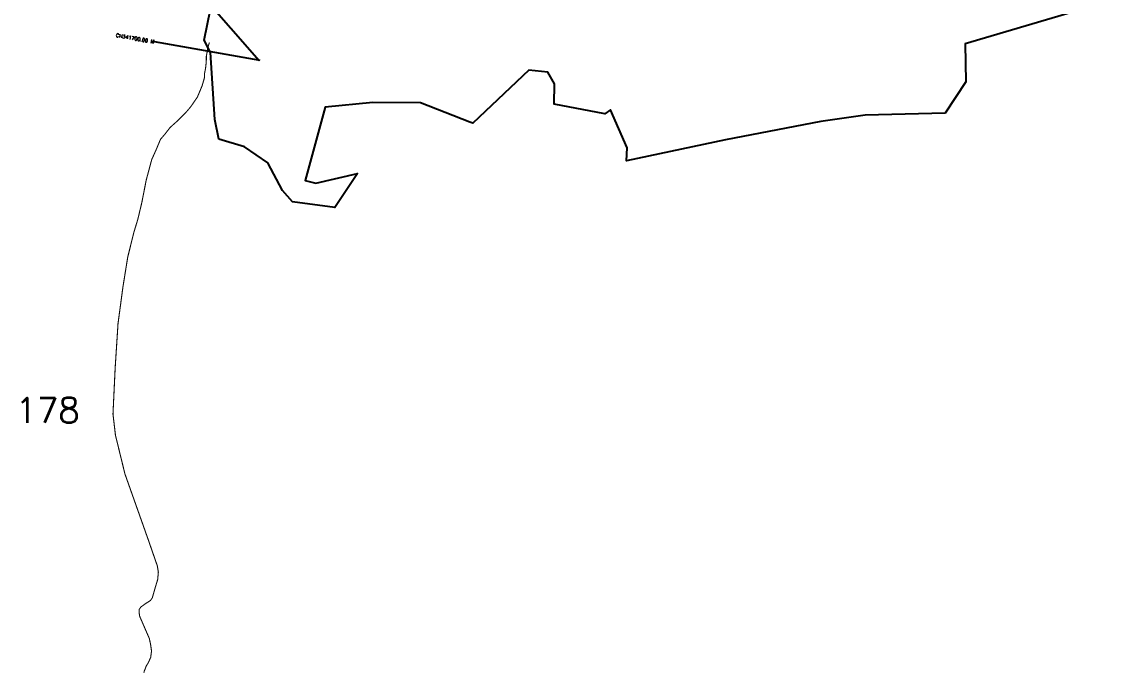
# Model space of a CAD drawing. Header units: metres. Extents: x 290684 to 294010, y 1985959 to 1990467.
# Drawn here: x 290956 to 294010, y 1985959 to 1987782 of the extents above; entities that cross this region are included whole.
import ezdxf
from ezdxf.enums import TextEntityAlignment as Align

# ---------------------------------------------------------------- set-up
doc = ezdxf.new("R2010")
doc.units = ezdxf.units.M
for name, color, linetype in [('CS', 134, 'Continuous'), ('CSMark', 6, 'Continuous'), ('NATURALLY PROTECTED', 3, 'Continuous')]:
    doc.layers.add(name, color=color, linetype=linetype)
doc.styles.get("Standard").update_dxf_attribs({"font": 'simplex.shx'})

msp = doc.modelspace()

# ---------------------------------------------------------------- linework, layer by layer
at = {"color": 6}
msp.add_polyline3d([(294009.7, 1987842.5, 0), (293595.9, 1987720, 0), (293597.2, 1987614, 0), (293539.2, 1987525.9, 0), (293315.4, 1987520.4, 0), (293191.8, 1987502.9, 0), (292925.4, 1987451.6, 0), (292648, 1987392.9, 0), (292649.7, 1987428.9, 0), (292603.6, 1987535.1, 0), (292587.6, 1987524.7, 0), (292445.8, 1987551.2, 0), (292447, 1987607.8, 0), (292428.2, 1987640.7, 0), (292374.4, 1987646.8, 0), (292218.1, 1987497.8, 0), (292210, 1987501.1, 0), (292071.9, 1987554.7, 0), (291938.7, 1987555.5, 0), (291805.3, 1987543, 0), (291749.5, 1987338, 0), (291779, 1987330, 0), (291895.2, 1987357.4, 0), (291832, 1987262.5, 0), (291713.9, 1987278.2, 0), (291685.3, 1987309.5, 0), (291644.8, 1987386.7, 0), (291579.3, 1987432, 0), (291507.9, 1987453.2, 0), (291496.6, 1987508.8, 0), (291483.8, 1987695.7, 0), (291466.6, 1987730.8, 0), (291484.1, 1987816.9, 0)], dxfattribs=at)
at = {"layer": 'CS'}
for p, q in [((291620.5, 1987672.8), (291422.5, 1987898.2)), ((291622.9, 1987673.9), (291327.4, 1987725.5))]:
    msp.add_line(p, q, dxfattribs=at)
at = {"layer": 'NATURALLY PROTECTED', "const_width": 3, "flags": 128}
msp.add_lwpolyline([(291481.2, 1987723.8), (291476.8, 1987709.5), (291475.3, 1987700.5), (291473.9, 1987692.2), (291472.6, 1987685.5), (291472.4, 1987668.6), (291471.3, 1987660.3), (291470.4, 1987651.5), (291467.8, 1987638.5), (291467, 1987624), (291460.7, 1987602.6), (291447.6, 1987571.2), (291428.7, 1987543.7), (291414.8, 1987527.5), (291391.4, 1987504.1), (291377.8, 1987492), (291370.9, 1987485.8), (291357.1, 1987467.8), (291344.3, 1987452.9), (291332, 1987423.4), (291319.8, 1987396.3), (291304.3, 1987338.5), (291292, 1987275.6), (291280.8, 1987228.7), (291270, 1987193.3), (291252.7, 1987123.5), (291239.4, 1987041), (291225.5, 1986937.5), (291217.5, 1986813.3), (291211.4, 1986684.3), (291218.3, 1986625.2), (291244.9, 1986516.5), (291309.7, 1986333.7), (291335.3, 1986260), (291338.3, 1986242.4), (291336.5, 1986221.4), (291329.9, 1986199.8), (291321.4, 1986170.1), (291316.4, 1986162.6), (291304.6, 1986155.3), (291289.1, 1986144.2), (291284.8, 1986137.6), (291284.3, 1986131), (291285.9, 1986118.9), (291301.9, 1986082), (291313, 1986056.5), (291316.7, 1986039.2), (291319.2, 1986021), (291316.9, 1986003.3), (291309.4, 1985987.1), (291304.6, 1985979.7), (291301.6, 1985971.4), (291298.7, 1985964.9), (291298, 1985960.8)], dxfattribs=at)

# ---------------------------------------------------------------- texts
at = {"insert": (290938.4, 1986730.1), "char_height": 70, "attachment_point": 1}
msp.add_mtext_dynamic_manual_height_columns('178', width=95.172, gutter_width=1, heights=[0], dxfattribs=at)
at = {"layer": 'CSMark'}
msp.add_text('CH341700.00 M', height=10, rotation=350.089, dxfattribs=at).set_placement((291326.4, 1987725.7), align=Align.MIDDLE_RIGHT)

doc.saveas('drawing.dxf')
